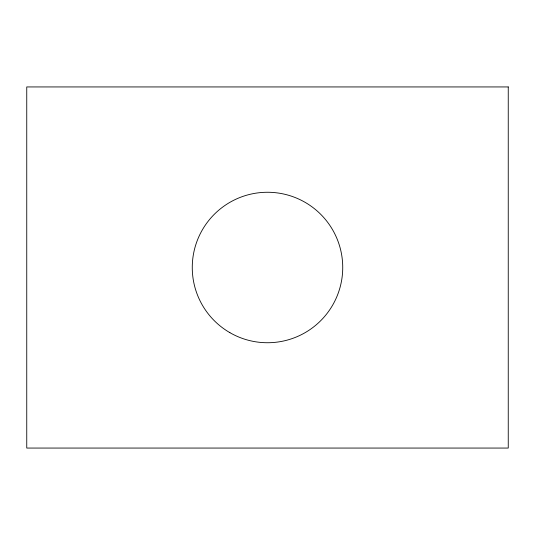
<?xml version="1.0" encoding="UTF-8"?>
<svg xmlns="http://www.w3.org/2000/svg" width="535" height="535" viewBox="0 0 535 535"><rect width="100%" height="100%" fill="white"/><g stroke="black" fill="none" stroke-linecap="round" stroke-linejoin="round"><path stroke-width="0.8" d="M508.25 86.938L26.75 86.938L26.75 448.062L508.25 448.062L508.25 86.938M229.883 332.656A75.234 75.234 0 0 0 342.734 267.5A75.234 75.234 0 0 0 229.883 202.344A75.234 75.234 0 0 0 229.883 332.656"/></g></svg>
